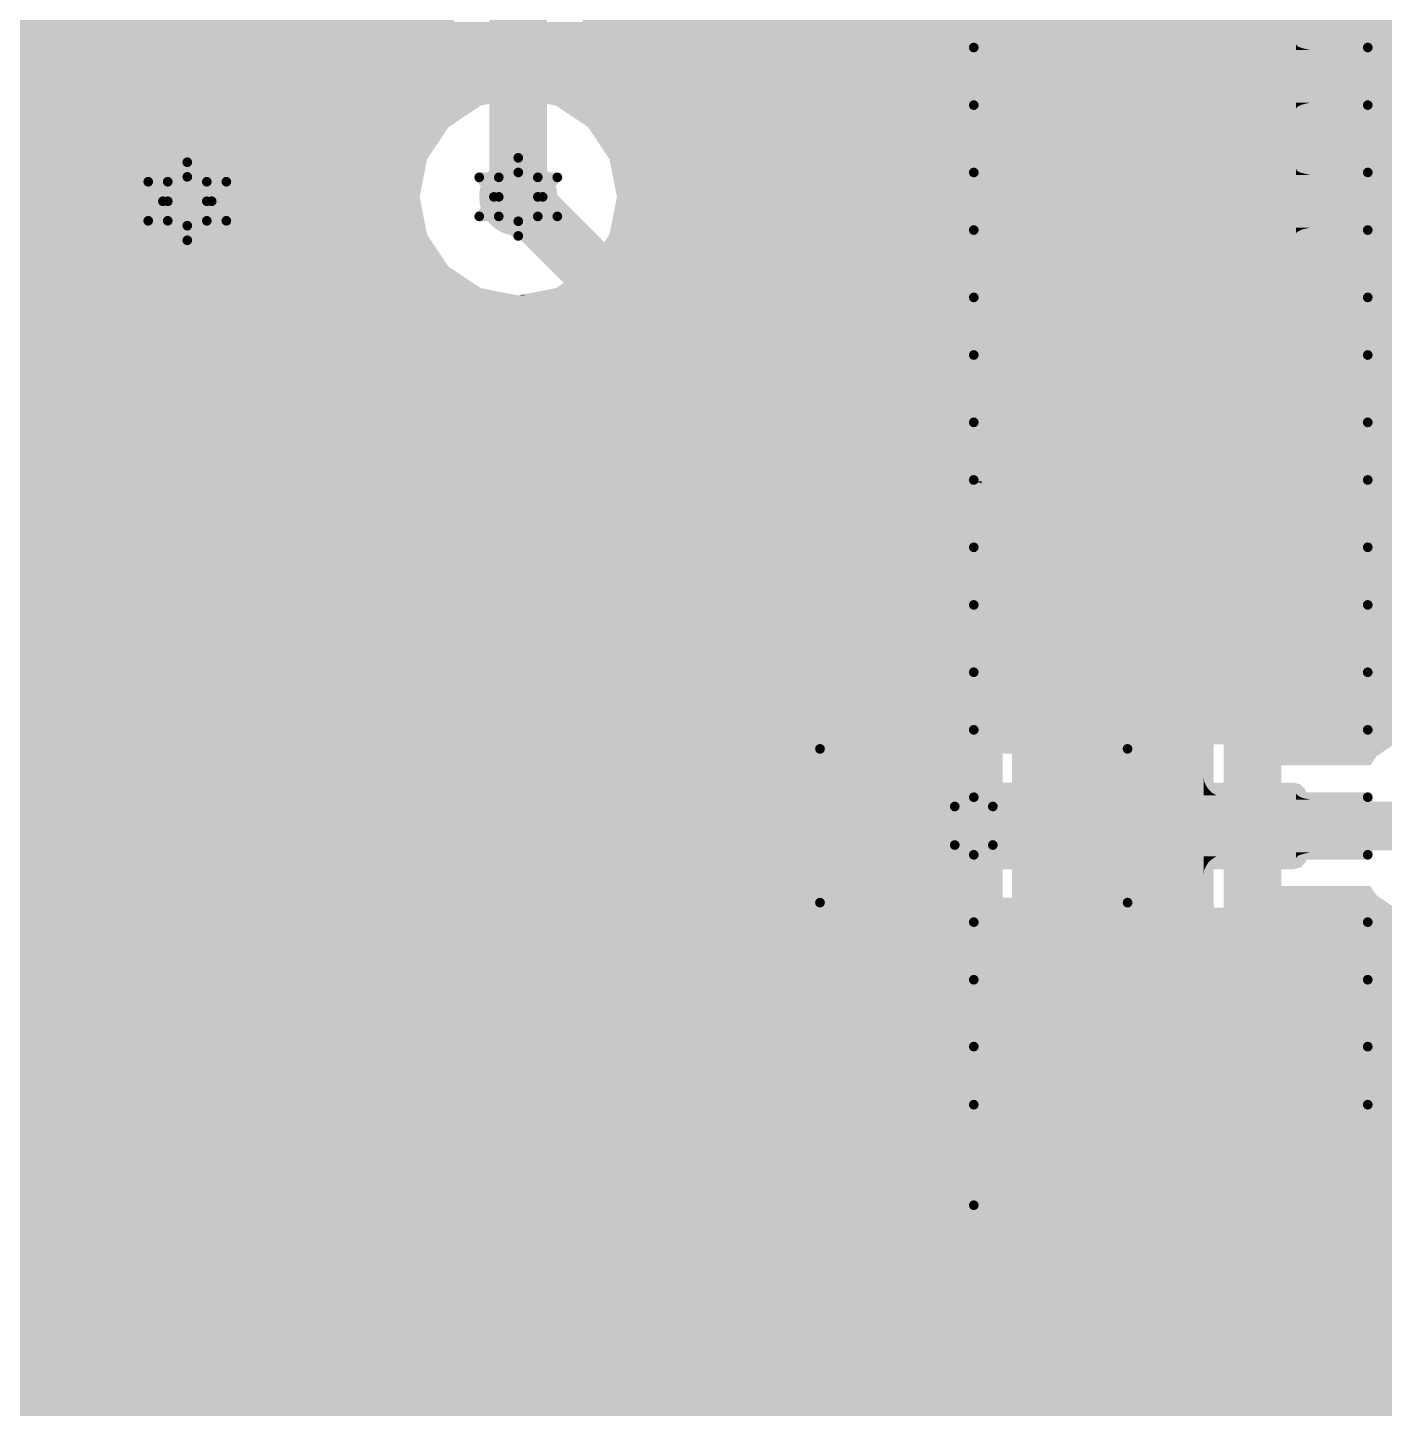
# Model space of a CAD drawing. Header units: millimetres. Extents: x -0.19 to 3.91, y -0.06 to 2.26.
# Drawn here: x 0.6475 to 0.9254, y 0.3996 to 0.6827 of the extents above; entities that cross this region are included whole.
import ezdxf

# ---------------------------------------------------------------- set-up
doc = ezdxf.new("R2010")
doc.units = ezdxf.units.MM
doc.layers.get('0').update_dxf_attribs({"linetype": 'CONTINUOUS', "lineweight": 0})
for name, color, linetype, lineweight in [('PCB_KUR_GBL', 10, 'CONTINUOUS', 0), ('PCB_KUR_GBO', 96, 'CONTINUOUS', 0), ('PCB_KUR_GBP', 170, 'CONTINUOUS', 0), ('PCB_KUR_GBS', 176, 'CONTINUOUS', 0), ('PCB_KUR_GD1', 40, 'CONTINUOUS', 0), ('PCB_KUR_GG1', 56, 'CONTINUOUS', 0), ('PCB_KUR_GM2', 216, 'CONTINUOUS', 0), ('PCB_KUR_GPB', 9, 'CONTINUOUS', 0), ('PCB_KUR_GPT', 8, 'CONTINUOUS', 0), ('PCB_KUR_GTL', 30, 'CONTINUOUS', 0), ('PCB_KUR_GTO', 163, 'CONTINUOUS', 0), ('PCB_KUR_GTP', 254, 'CONTINUOUS', 0), ('PCB_KUR_GTS', 254, 'CONTINUOUS', 0), ('PCB_KUR_TXT', 254, 'CONTINUOUS', 0)]:
    doc.layers.add(name, color=color, linetype=linetype, lineweight=lineweight)

# ---------------------------------------------------------------- blocks, each defined once
blk = doc.blocks.new('CUSTOM_4')
for points in [[(-0.01865, 0.01685), (-0.0186, 0.01721), (0.01865, 0.01685), (0.01852, 0.01721)], [(-0.0186, 0.01721), (-0.01813, 0.01797), (0.01852, 0.01721), (0.01823, 0.01797)], [(-0.01813, 0.01797), (-0.01797, 0.01823), (0.01823, 0.01797), (0.01782, 0.01823)], [(-0.01797, 0.01823), (-0.01697, 0.0186), (0.01782, 0.01823), (0.01721, 0.0186)], [(-0.01697, 0.0186), (-0.01685, 0.01865), (0.01721, 0.0186), (0.01685, 0.01865)], [(-0.01685, 0.01865), (-0.01685, 0.0187), (0.01685, 0.01865), (0.01685, 0.0187)], [(-0.0187, -0.01685), (-0.0187, 0.01685), (0.0187, -0.01685), (0.0187, 0.01685)], [(-0.01852, -0.01721), (-0.01865, -0.01685), (0.0186, -0.01721), (0.01865, -0.01685)], [(-0.01823, -0.01797), (-0.01852, -0.01721), (0.01813, -0.01797), (0.0186, -0.01721)], [(-0.01782, -0.01823), (-0.01823, -0.01797), (0.01797, -0.01823), (0.01813, -0.01797)], [(-0.01721, -0.0186), (-0.01782, -0.01823), (0.01697, -0.0186), (0.01797, -0.01823)], [(-0.01685, -0.01865), (-0.01721, -0.0186), (0.01685, -0.01865), (0.01697, -0.0186)], [(-0.01685, -0.0187), (-0.01685, -0.01865), (0.01685, -0.0187), (0.01685, -0.01865)]]:
    blk.add_solid(points)
blk = doc.blocks.new('ROUND_16')
h = blk.add_hatch(color=256)
edge = h.paths.add_edge_path(flags=0)
edge.add_arc((0, 0), 0.008, 0, 360)
blk = doc.blocks.new('ROUND_3')
h = blk.add_hatch(color=256)
edge = h.paths.add_edge_path(flags=0)
edge.add_arc((0, 0), 0.0059, 0, 360)
blk = doc.blocks.new('ROUND_8')
h = blk.add_hatch(color=256)
edge = h.paths.add_edge_path(flags=0)
edge.add_arc((0, 0), 0.005, 0, 360)
blk = doc.blocks.new('CUSTOM_19')
for points in [[(-0.01988, 0.0191), (-0.01896, 0.01987), (0.01976, 0.0191), (0.0191, 0.01987)], [(-0.01896, 0.01987), (-0.01854, 0.02022), (0.0191, 0.01987), (0.01831, 0.02022)], [(-0.01854, 0.02022), (-0.01711, 0.02057), (0.01831, 0.02022), (0.01751, 0.02057)], [(-0.01711, 0.02057), (-0.01685, 0.02064), (0.01751, 0.02057), (0.01685, 0.02064)], [(-0.01685, 0.02064), (-0.01685, 0.02065), (0.01685, 0.02064), (0.01685, 0.02065)], [(-0.02065, 0.01685), (-0.02058, 0.01751), (0.02065, 0.01685), (0.02049, 0.01751)], [(-0.02058, 0.01751), (-0.02013, 0.01854), (0.02049, 0.01751), (0.02023, 0.01854)], [(-0.02013, 0.01854), (-0.01988, 0.0191), (0.02023, 0.01854), (0.01976, 0.0191)], [(-0.02065, 0.0168), (-0.02065, 0.01685), (0.02065, 0.0168), (0.02065, 0.01685)], [(-0.02065, -0.0168), (-0.02065, 0.0168), (0.02065, -0.0168), (0.02065, 0.0168)], [(-0.02065, -0.01685), (-0.02065, -0.0168), (0.02065, -0.01685), (0.02065, -0.0168)], [(-0.02049, -0.01751), (-0.02065, -0.01685), (0.02058, -0.01751), (0.02065, -0.01685)], [(-0.02023, -0.01854), (-0.02049, -0.01751), (0.02013, -0.01854), (0.02058, -0.01751)], [(-0.01976, -0.0191), (-0.02023, -0.01854), (0.01988, -0.0191), (0.02013, -0.01854)], [(-0.0191, -0.01987), (-0.01976, -0.0191), (0.01896, -0.01987), (0.01988, -0.0191)], [(-0.01831, -0.02022), (-0.0191, -0.01987), (0.01854, -0.02022), (0.01896, -0.01987)], [(-0.01751, -0.02057), (-0.01831, -0.02022), (0.01711, -0.02057), (0.01854, -0.02022)], [(-0.01685, -0.02064), (-0.01751, -0.02057), (0.01685, -0.02064), (0.01711, -0.02057)], [(-0.01685, -0.02065), (-0.01685, -0.02064), (0.01685, -0.02065), (0.01685, -0.02064)]]:
    blk.add_solid(points)
blk = doc.blocks.new('ROUND_25')
h = blk.add_hatch(color=256)
edge = h.paths.add_edge_path(flags=0)
edge.add_arc((0, 0), 0.001, 0, 360)
blk = doc.blocks.new('CUSTOM_57')
for points in [[(-0.0325, 0.0062), (-0.03242, 0.00653), (0.0325, 0.0062), (0.0323, 0.00653)], [(-0.0325, -0.0062), (-0.0325, 0.0062), (0.0325, -0.0062), (0.0325, 0.0062)], [(-0.03242, 0.00653), (-0.03194, 0.00682), (0.0323, 0.00653), (0.03213, 0.00682)], [(-0.03194, 0.00682), (-0.0318, 0.0069), (0.03213, 0.00682), (0.0318, 0.0069)], [(-0.0323, -0.00653), (-0.0325, -0.0062), (0.03242, -0.00653), (0.0325, -0.0062)], [(-0.03213, -0.00682), (-0.0323, -0.00653), (0.03194, -0.00682), (0.03242, -0.00653)], [(-0.0318, -0.0069), (-0.03213, -0.00682), (0.0318, -0.0069), (0.03194, -0.00682)]]:
    blk.add_solid(points)
blk = doc.blocks.new('ROUND_7')
h = blk.add_hatch(color=256)
edge = h.paths.add_edge_path(flags=0)
edge.add_arc((0, 0), 0.00325, 0, 360)
blk = doc.blocks.new('ROUND_27')
h = blk.add_hatch(color=256)
edge = h.paths.add_edge_path(flags=0)
edge.add_arc((0, 0), 0.0075, 0, 360)
blk = doc.blocks.new('CUSTOM_71')
for points in [[(-0.03319, 0.00846), (-0.03281, 0.00856), (0.03311, 0.00846), (0.033, 0.00856)], [(-0.03281, 0.00856), (-0.0318, 0.00885), (0.033, 0.00856), (0.0318, 0.00885)], [(-0.03445, 0.0062), (-0.03416, 0.0074), (0.03445, 0.0062), (0.03411, 0.0074)], [(-0.03445, -0.0062), (-0.03445, 0.0062), (0.03445, -0.0062), (0.03445, 0.0062)], [(-0.03416, 0.0074), (-0.03399, 0.00759), (0.03411, 0.0074), (0.03406, 0.00759)], [(-0.03399, 0.00759), (-0.03319, 0.00846), (0.03406, 0.00759), (0.03311, 0.00846)], [(-0.03411, -0.0074), (-0.03445, -0.0062), (0.03416, -0.0074), (0.03445, -0.0062)], [(-0.03406, -0.00759), (-0.03411, -0.0074), (0.03399, -0.00759), (0.03416, -0.0074)], [(-0.03311, -0.00846), (-0.03406, -0.00759), (0.03319, -0.00846), (0.03399, -0.00759)], [(-0.033, -0.00856), (-0.03311, -0.00846), (0.03281, -0.00856), (0.03319, -0.00846)], [(-0.0318, -0.00885), (-0.033, -0.00856), (0.0318, -0.00885), (0.03281, -0.00856)]]:
    blk.add_solid(points)

msp = doc.modelspace()

# ---------------------------------------------------------------- linework, layer by layer
at = {"layer": 'PCB_KUR_GBL', "lineweight": 211}
for points, const_width in [([(0.748, 0.648), (0.748, 0.715)], 0.0118), ([(0.8698, 0.5191), (0.9381, 0.5191)], 0.01)]:
    msp.add_lwpolyline(points, dxfattribs=dict(at, const_width=const_width))
at = {"layer": 'PCB_KUR_GBL'}
for points in [[(0.7612, 0.663), (0.7612, 0.715), (1.0795, 0.663), (1.0795, 0.715)], [(0.405, 0.663), (0.405, 0.7095), (0.7348, 0.663), (0.7348, 0.7095)], [(0.405, 0.6623), (0.405, 0.663), (0.7337, 0.6623), (0.7348, 0.663)], [(0.7623, 0.6623), (0.7612, 0.663), (1.0795, 0.6623), (1.0795, 0.663)], [(0.405, 0.6557), (0.405, 0.6623), (0.7293, 0.6557), (0.7337, 0.6623)], [(0.7667, 0.6557), (0.7623, 0.6623), (1.0795, 0.6557), (1.0795, 0.6623)], [(0.405, 0.648), (0.405, 0.6557), (0.7278, 0.648), (0.7293, 0.6557)], [(0.7682, 0.648), (0.7667, 0.6557), (1.0795, 0.648), (1.0795, 0.6557)], [(0.405, 0.6403), (0.405, 0.648), (0.7293, 0.6403), (0.7278, 0.648)], [(0.7667, 0.6403), (0.7682, 0.648), (1.0795, 0.6403), (1.0795, 0.648)], [(0.405, 0.6337), (0.405, 0.6403), (0.7337, 0.6337), (0.7293, 0.6403)], [(0.7623, 0.6337), (0.7667, 0.6403), (1.0795, 0.6337), (1.0795, 0.6403)], [(0.405, 0.6293), (0.405, 0.6337), (0.7403, 0.6293), (0.7337, 0.6337)], [(0.7557, 0.6293), (0.7623, 0.6337), (1.0795, 0.6293), (1.0795, 0.6337)], [(0.405, 0.6278), (0.405, 0.6293), (0.748, 0.6278), (0.7403, 0.6293)], [(0.748, 0.6278), (0.7557, 0.6293), (1.0795, 0.6278), (1.0795, 0.6293)], [(0.405, 0.5505), (0.405, 0.6278), (1.0795, 0.5505), (1.0795, 0.6278)], [(0.405, 0.5499), (0.405, 0.5505), (1.07962, 0.5499), (1.0795, 0.5505)], [(0.405, 0.5489), (0.405, 0.5499), (0.8477, 0.5489), (0.853, 0.5499)], [(0.892, 0.5489), (0.8867, 0.5499), (1.07981, 0.5489), (1.07962, 0.5499)], [(0.405, 0.5458), (0.405, 0.5489), (0.8431, 0.5458), (0.8477, 0.5489)], [(0.89563, 0.5464), (0.892, 0.5489), (1.0803, 0.5464), (1.07981, 0.5489)], [(0.8965, 0.5458), (0.89563, 0.5464), (1.08069, 0.5458), (1.0803, 0.5464)], [(0.405, 0.5413), (0.405, 0.5458), (0.8401, 0.5413), (0.8431, 0.5458)], [(0.89843, 0.543), (0.8965, 0.5458), (1.0825, 0.543), (1.08069, 0.5458)], [(0.405, 0.536), (0.405, 0.5413), (0.8391, 0.536), (0.8401, 0.5413)], [(0.8996, 0.5413), (0.89843, 0.543), (1.0842, 0.5413), (1.0825, 0.543)], [(0.89998, 0.5393), (0.8996, 0.5413), (1.0862, 0.5393), (1.0842, 0.5413)], [(0.90026, 0.5378), (0.89998, 0.5393), (0.9303, 0.5378), (0.9381, 0.5393)], [(0.405, 0.5023), (0.405, 0.536), (0.8391, 0.5023), (0.8391, 0.536)], [(0.9006, 0.536), (0.90026, 0.5378), (0.92764, 0.536), (0.9303, 0.5378)], [(0.9006, 0.5334), (0.9006, 0.536), (0.9238, 0.5334), (0.92764, 0.536)], [(0.9006, 0.5315), (0.9006, 0.5334), (0.9225, 0.5315), (0.9238, 0.5334)], [(0.8884, 0.5282), (0.8884, 0.52907), (0.8885, 0.5282), (0.8884, 0.52907)], [(0.8884, 0.5273), (0.8884, 0.5282), (0.8889, 0.5273), (0.8885, 0.5282)], [(0.8884, 0.5266), (0.8884, 0.5273), (0.8894, 0.5266), (0.8889, 0.5273)], [(0.8884, 0.5259), (0.8884, 0.5266), (0.8901, 0.5259), (0.8894, 0.5266)], [(0.8884, 0.5254), (0.8884, 0.5259), (0.891, 0.5254), (0.8901, 0.5259)], [(0.8884, 0.5249), (0.8884, 0.5254), (0.8921, 0.5249), (0.891, 0.5254)], [(0.8884, 0.5246), (0.8884, 0.5249), (0.8934, 0.5246), (0.8921, 0.5249)], [(0.8884, 0.5243), (0.8884, 0.5246), (0.8949, 0.5243), (0.8934, 0.5246)], [(0.8884, 0.5242), (0.8884, 0.5243), (0.8966, 0.5242), (0.8949, 0.5243)], [(0.8884, 0.5241), (0.8884, 0.5242), (0.8986, 0.5241), (0.8966, 0.5242)], [(0.8884, 0.5141), (0.8884, 0.5241), (0.8986, 0.5141), (0.8986, 0.5241)], [(0.8884, 0.5139), (0.8884, 0.5141), (0.8949, 0.5139), (0.8966, 0.5141)], [(0.8884, 0.5137), (0.8884, 0.5139), (0.8934, 0.5137), (0.8949, 0.5139)], [(0.8884, 0.5133), (0.8884, 0.5137), (0.8921, 0.5133), (0.8934, 0.5137)], [(0.8884, 0.5129), (0.8884, 0.5133), (0.891, 0.5129), (0.8921, 0.5133)], [(0.8884, 0.5123), (0.8884, 0.5129), (0.8901, 0.5123), (0.891, 0.5129)], [(0.8884, 0.5117), (0.8884, 0.5123), (0.8894, 0.5117), (0.8901, 0.5123)], [(0.8884, 0.5109), (0.8884, 0.5117), (0.8889, 0.5109), (0.8894, 0.5117)], [(0.8884, 0.5101), (0.8884, 0.5109), (0.8885, 0.5101), (0.8889, 0.5109)], [(0.8884, 0.50913), (0.8884, 0.5101), (0.8884, 0.50913), (0.8885, 0.5101)], [(0.9006, 0.5049), (0.9006, 0.5068), (0.9238, 0.5049), (0.9225, 0.5068)], [(0.9006, 0.5023), (0.9006, 0.5049), (0.92764, 0.5023), (0.9238, 0.5049)], [(0.405, 0.497), (0.405, 0.5023), (0.8401, 0.497), (0.8391, 0.5023)], [(0.90026, 0.5005), (0.9006, 0.5023), (0.9303, 0.5005), (0.92764, 0.5023)], [(0.89983, 0.4982), (0.89996, 0.4989), (1.4671, 0.4982), (1.46663, 0.4989)], [(0.89996, 0.4989), (0.90026, 0.5005), (0.9381, 0.4989), (0.9303, 0.5005)], [(0.405, 0.4924), (0.405, 0.497), (0.8431, 0.4924), (0.8401, 0.497)], [(0.89744, 0.4938), (0.8996, 0.497), (1.4736, 0.4938), (1.46887, 0.497)], [(0.8996, 0.497), (0.89983, 0.4982), (1.46887, 0.497), (1.4671, 0.4982)], [(0.8965, 0.4924), (0.89744, 0.4938), (1.48088, 0.4924), (1.4736, 0.4938)], [(0.405, 0.4894), (0.405, 0.4924), (0.8477, 0.4894), (0.8431, 0.4924)], [(0.892, 0.4894), (0.89635, 0.4923), (2.2638, 0.4894), (2.2638, 0.4923)], [(0.89635, 0.4923), (0.8965, 0.4924), (1.4814, 0.4923), (1.48088, 0.4924)], [(0.405, 0.4884), (0.405, 0.4894), (0.853, 0.4884), (0.8477, 0.4894)], [(0.405, 0.425), (0.405, 0.4884), (2.2638, 0.425), (2.2638, 0.4884)], [(0.8867, 0.4884), (0.892, 0.4894), (2.2638, 0.4884), (2.2638, 0.4894)], [(0.582, 0.4033), (0.582, 0.425), (2.2638, 0.4033), (2.2638, 0.425)], [(0.582, 0.402), (0.582, 0.4033), (1.7226, 0.402), (1.7324, 0.4033)], [(0.582, 0.3982), (0.582, 0.402), (1.7135, 0.3982), (1.7226, 0.402)]]:
    msp.add_solid(points, dxfattribs=at)
at = {"layer": 'PCB_KUR_GBO', "lineweight": 211, "const_width": 0.0118}
for points in [[(0.7886, 0.6421), (0.8286, 0.6421)], [(0.8286, 0.6421), (0.8286, 0.6121)], [(0.8486, 0.6321), (0.8586, 0.6421)], [(0.8586, 0.6421), (0.8785, 0.6421)], [(0.8785, 0.6421), (0.8885, 0.6321)], [(0.8885, 0.6321), (0.8885, 0.5921)], [(0.7986, 0.6221), (0.7886, 0.6121)], [(0.8086, 0.6221), (0.7986, 0.6221)], [(0.8286, 0.6121), (0.8086, 0.6221)], [(0.7886, 0.6121), (0.7886, 0.5921)], [(0.7886, 0.5921), (0.7986, 0.5821)], [(0.8186, 0.5821), (0.8286, 0.5921)], [(0.8586, 0.5821), (0.8486, 0.5921)], [(0.8885, 0.5921), (0.8785, 0.5821)], [(0.7986, 0.5821), (0.8186, 0.5821)], [(0.8785, 0.5821), (0.8586, 0.5821)], [(0.7842, 0.4906), (0.7842, 0.5477)], [(0.7842, 0.5477), (0.8978, 0.5477)], [(0.8413, 0.4906), (0.8413, 0.5477)], [(0.8984, 0.4906), (0.8984, 0.5477)], [(0.7848, 0.4906), (0.8978, 0.4906)]]:
    msp.add_lwpolyline(points, dxfattribs=at)
at = {"layer": 'PCB_KUR_GD1', "lineweight": 211, "const_width": 0.002}
for points in [[(0.748, 0.656), (0.744, 0.652)], [(0.752, 0.652), (0.748, 0.656)], [(0.6802, 0.6551), (0.6762, 0.6511)], [(0.6842, 0.6511), (0.6802, 0.6551)], [(0.6762, 0.6511), (0.6722, 0.6511)], [(0.6722, 0.6511), (0.6762, 0.6471)], [(0.6842, 0.6471), (0.6882, 0.6511)], [(0.6882, 0.6511), (0.6842, 0.6511)], [(0.744, 0.652), (0.74, 0.652)], [(0.74, 0.652), (0.744, 0.648)], [(0.752, 0.648), (0.756, 0.652)], [(0.756, 0.652), (0.752, 0.652)], [(0.744, 0.648), (0.74, 0.644)], [(0.756, 0.644), (0.752, 0.648)], [(0.6762, 0.6471), (0.6722, 0.6431)], [(0.6882, 0.6431), (0.6842, 0.6471)], [(0.6722, 0.6431), (0.6762, 0.6431)], [(0.6762, 0.6431), (0.6802, 0.6391)], [(0.6802, 0.6391), (0.6842, 0.6431)], [(0.6842, 0.6431), (0.6882, 0.6431)], [(0.74, 0.644), (0.744, 0.644)], [(0.744, 0.644), (0.748, 0.64)], [(0.748, 0.64), (0.752, 0.644)], [(0.752, 0.644), (0.756, 0.644)]]:
    msp.add_lwpolyline(points, dxfattribs=at)
at = {"layer": 'PCB_KUR_GG1', "lineweight": 211, "const_width": 0.002}
for points in [[(0.748, 0.643), (0.748, 0.653)], [(0.6802, 0.6421), (0.6802, 0.6521)], [(0.743, 0.648), (0.753, 0.648)], [(0.6752, 0.6471), (0.6852, 0.6471)]]:
    msp.add_lwpolyline(points, dxfattribs=at)
at = {"layer": 'PCB_KUR_GM2', "lineweight": 211}
for points, const_width in [([(0.8413, 0.4414), (0.8413, 0.8272)], 0.002), ([(0.8413, 0.6786), (0.922, 0.6786)], 0.002), ([(0.8413, 0.6668), (0.8413, 0.6786)], 0.002), ([(0.922, 0.6668), (0.922, 0.6786)], 0.002), ([(0.8413, 0.6668), (0.922, 0.6668)], 0.002), ([(0.8413, 0.653), (0.922, 0.653)], 0.002), ([(0.8413, 0.6412), (0.8413, 0.653)], 0.002), ([(0.922, 0.6412), (0.922, 0.653)], 0.002), ([(0.8413, 0.6412), (0.922, 0.6412)], 0.002), ([(0.8413, 0.6274), (0.922, 0.6274)], 0.002), ([(0.8413, 0.6156), (0.8413, 0.6274)], 0.002), ([(0.922, 0.6156), (0.922, 0.6274)], 0.002), ([(0.8413, 0.6156), (0.922, 0.6156)], 0.002), ([(0.8413, 0.6018), (0.922, 0.6018)], 0.002), ([(0.8413, 0.59), (0.8413, 0.6018)], 0.002), ([(0.922, 0.59), (0.922, 0.6018)], 0.002), ([(0.8413, 0.59), (0.922, 0.59)], 0.002), ([(0.8413, 0.5762), (0.922, 0.5762)], 0.002), ([(0.8413, 0.5644), (0.8413, 0.5762)], 0.002), ([(0.922, 0.5644), (0.922, 0.5762)], 0.002), ([(0.8413, 0.5644), (0.922, 0.5644)], 0.002), ([(0.8413, 0.5506), (0.922, 0.5506)], 0.002), ([(0.8413, 0.5388), (0.8413, 0.5506)], 0.002), ([(0.922, 0.5388), (0.922, 0.5506)], 0.002), ([(0.8413, 0.5388), (0.922, 0.5388)], 0.002), ([(0.8098, 0.5034), (0.8098, 0.5349)], 0.002), ([(0.8098, 0.5349), (0.8728, 0.5349)], 0.002), ([(0.8728, 0.5034), (0.8728, 0.5349)], 0.002), ([(0.8374, 0.5231), (0.8452, 0.5152)], 0.002), ([(0.8374, 0.5152), (0.8452, 0.5231)], 0.002), ([(0.8413, 0.525), (0.922, 0.525)], 0.002), ([(0.8413, 0.5132), (0.8413, 0.525)], 0.002), ([(0.922, 0.5132), (0.922, 0.525)], 0.002), ([(0.8413, 0.5132), (0.922, 0.5132)], 0.002), ([(0.6563, 0.5034), (0.6563, 0.4929)], 0.0118), ([(0.6877, 0.4981), (0.6825, 0.5034)], 0.0118), ([(0.7901, 0.5034), (0.7901, 0.4929)], 0.0118), ([(0.8216, 0.4981), (0.8164, 0.5034)], 0.0118), ([(0.6563, 0.4929), (0.6563, 0.4981)], 0.0118), ([(0.6563, 0.4981), (0.6877, 0.4981)], 0.0118), ([(0.7901, 0.4929), (0.7901, 0.4981)], 0.0118), ([(0.7901, 0.4981), (0.8216, 0.4981)], 0.0118), ([(0.8098, 0.5034), (0.8728, 0.5034)], 0.002), ([(0.8413, 0.4994), (0.922, 0.4994)], 0.002), ([(0.8413, 0.4876), (0.8413, 0.4994)], 0.002), ([(0.922, 0.4876), (0.922, 0.4994)], 0.002), ([(0.8413, 0.4876), (0.922, 0.4876)], 0.002), ([(0.6877, 0.4614), (0.672, 0.4771)], 0.0118), ([(0.672, 0.4771), (0.672, 0.4562)], 0.0118), ([(0.7901, 0.4719), (0.7954, 0.4771)], 0.0118), ([(0.8216, 0.4771), (0.8059, 0.4771)], 0.0118), ([(0.8059, 0.4771), (0.8111, 0.4667)], 0.0118), ([(0.8216, 0.4562), (0.8216, 0.4771)], 0.0118), ([(0.7901, 0.4614), (0.7901, 0.4719)], 0.0118), ([(0.8413, 0.4739), (0.922, 0.4739)], 0.002), ([(0.8413, 0.462), (0.8413, 0.4739)], 0.002), ([(0.922, 0.462), (0.922, 0.4739)], 0.002), ([(0.8111, 0.4667), (0.8111, 0.4614)], 0.0118), ([(0.6563, 0.4614), (0.6877, 0.4614)], 0.0118), ([(0.7954, 0.4562), (0.7901, 0.4614)], 0.0118), ([(0.8111, 0.4614), (0.8059, 0.4562)], 0.0118), ([(0.8059, 0.4562), (0.7954, 0.4562)], 0.0118), ([(0.8413, 0.462), (0.922, 0.462)], 0.002), ([(0.6405, 0.4414), (0.8413, 0.4414)], 0.002)]:
    msp.add_lwpolyline(points, dxfattribs=dict(at, const_width=const_width))
at = {"layer": 'PCB_KUR_GTL', "lineweight": 211}
for points, const_width in [([(0.8751, 0.6727), (0.9893, 0.6727)], 0.01), ([(0.632, 0.6471), (0.6802, 0.6471)], 0.015), ([(0.748, 0.648), (0.8001, 0.5959)], 0.0118), ([(0.8751, 0.6471), (0.9676, 0.6471)], 0.01), ([(0.8751, 0.6215), (0.9444, 0.6215)], 0.015), ([(0.8001, 0.5959), (0.8751, 0.5959)], 0.0118), ([(0.8751, 0.5447), (0.9444, 0.5447)], 0.015), ([(0.8751, 0.5191), (0.9381, 0.5191)], 0.01), ([(0.8705, 0.489), (0.8751, 0.4935)], 0.0065), ([(0.7238, 0.4207), (0.7921, 0.489)], 0.0065), ([(0.7921, 0.489), (0.8705, 0.489)], 0.0065), ([(0.7306, 0.4042), (0.7989, 0.4725)], 0.0065), ([(0.7989, 0.4725), (0.8705, 0.4725)], 0.0065), ([(0.8705, 0.4725), (0.8751, 0.468)], 0.0065), ([(0.5739, 0.4207), (0.7238, 0.4207)], 0.0065), ([(0.5671, 0.4042), (0.7306, 0.4042)], 0.0065)]:
    msp.add_lwpolyline(points, dxfattribs=dict(at, const_width=const_width))
at = {"layer": 'PCB_KUR_GTL'}
for points in [[(0.6492, 0.6809), (0.65121, 0.6838), (0.83091, 0.6809), (0.8315, 0.6838)], [(0.6496, 0.6789), (0.6492, 0.6809), (0.8305, 0.6789), (0.83091, 0.6809)], [(0.6496, 0.6682), (0.6496, 0.6789), (0.8305, 0.6682), (0.8305, 0.6789)], [(0.9073, 0.679), (0.9073, 0.6793), (0.9075, 0.679), (0.9073, 0.6793)], [(0.9073, 0.6787), (0.9073, 0.679), (0.9079, 0.6787), (0.9075, 0.679)], [(0.9073, 0.6785), (0.9073, 0.6787), (0.9085, 0.6785), (0.9079, 0.6787)], [(0.9073, 0.6783), (0.9073, 0.6785), (0.9093, 0.6783), (0.9085, 0.6785)], [(0.9073, 0.6781), (0.9073, 0.6783), (0.9102, 0.6781), (0.9093, 0.6783)], [(0.9073, 0.6779), (0.9073, 0.6781), (0.9113, 0.6779), (0.9102, 0.6781)], [(0.9073, 0.6777), (0.9073, 0.6779), (0.914, 0.6777), (0.9113, 0.6779)], [(0.9073, 0.6677), (0.9073, 0.6777), (0.9175, 0.6677), (0.9175, 0.6777)], [(0.9073, 0.6777), (0.9073, 0.6777), (0.9175, 0.6777), (0.914, 0.6777)], [(0.6496, 0.6667), (0.6496, 0.6682), (0.7403, 0.6667), (0.748, 0.6682)], [(0.7557, 0.6667), (0.748, 0.6682), (0.8305, 0.6667), (0.8305, 0.6682)], [(0.6495, 0.6658), (0.6496, 0.6665), (0.73895, 0.6658), (0.74, 0.6665)], [(0.65245, 0.6623), (0.6495, 0.6658), (0.7337, 0.6623), (0.73895, 0.6658)], [(0.6496, 0.6665), (0.6496, 0.6667), (0.74, 0.6665), (0.7403, 0.6667)], [(0.756, 0.6665), (0.7557, 0.6667), (0.8305, 0.6665), (0.8305, 0.6667)], [(0.7623, 0.6623), (0.756, 0.6665), (0.83136, 0.6623), (0.8305, 0.6665)], [(0.9073, 0.6673), (0.9073, 0.6677), (0.9102, 0.6673), (0.9157, 0.6677)], [(0.9073, 0.6671), (0.9073, 0.6673), (0.9093, 0.6671), (0.9102, 0.6673)], [(0.9073, 0.6669), (0.9073, 0.6671), (0.9085, 0.6669), (0.9093, 0.6671)], [(0.9073, 0.6666), (0.9073, 0.6669), (0.9079, 0.6666), (0.9085, 0.6669)], [(0.9073, 0.6664), (0.9073, 0.6666), (0.9075, 0.6664), (0.9079, 0.6666)], [(0.9073, 0.666), (0.9073, 0.6664), (0.9073, 0.666), (0.9075, 0.6664)], [(0.6527, 0.662), (0.65245, 0.6623), (0.7335, 0.662), (0.7337, 0.6623)], [(0.6859, 0.6608), (0.6802, 0.662), (0.7327, 0.6608), (0.7335, 0.662)], [(0.6907, 0.6576), (0.6859, 0.6608), (0.73057, 0.6576), (0.7327, 0.6608)], [(0.76277, 0.6616), (0.7623, 0.6623), (0.8315, 0.6616), (0.83136, 0.6623)], [(0.7639, 0.6599), (0.76277, 0.6616), (0.8327, 0.6599), (0.8315, 0.6616)], [(0.76503, 0.6582), (0.7639, 0.6599), (0.8315, 0.6582), (0.8327, 0.6599)], [(0.69197, 0.6557), (0.6907, 0.6576), (0.7293, 0.6557), (0.73057, 0.6576)], [(0.7667, 0.6557), (0.76503, 0.6582), (0.83099, 0.6557), (0.8315, 0.6582)], [(0.6939, 0.6528), (0.69197, 0.6557), (0.72874, 0.6528), (0.7293, 0.6557)], [(0.76717, 0.6533), (0.7667, 0.6557), (0.8305, 0.6533), (0.83099, 0.6557)], [(0.69491, 0.648), (0.6939, 0.6528), (0.7278, 0.648), (0.72874, 0.6528)], [(0.7682, 0.648), (0.76717, 0.6533), (0.8305, 0.648), (0.8305, 0.6533)], [(0.9073, 0.6534), (0.9073, 0.6537), (0.9075, 0.6534), (0.9073, 0.6537)], [(0.9073, 0.6531), (0.9073, 0.6534), (0.9079, 0.6531), (0.9075, 0.6534)], [(0.9073, 0.6529), (0.9073, 0.6531), (0.9085, 0.6529), (0.9079, 0.6531)], [(0.9073, 0.6527), (0.9073, 0.6529), (0.9093, 0.6527), (0.9085, 0.6529)], [(0.9073, 0.6525), (0.9073, 0.6527), (0.9102, 0.6525), (0.9093, 0.6527)], [(0.9073, 0.6523), (0.9073, 0.6525), (0.9113, 0.6523), (0.9102, 0.6525)], [(0.9073, 0.6522), (0.9073, 0.6523), (0.914, 0.6522), (0.9113, 0.6523)], [(0.9073, 0.6521), (0.9073, 0.6522), (0.9175, 0.6521), (0.914, 0.6522)], [(0.9073, 0.6421), (0.9073, 0.6521), (0.9175, 0.6421), (0.9175, 0.6521)], [(0.6939, 0.6414), (0.6951, 0.6471), (0.72909, 0.6414), (0.72798, 0.6471)], [(0.6951, 0.6471), (0.69491, 0.648), (0.72798, 0.6471), (0.7278, 0.648)], [(0.768, 0.6468), (0.7682, 0.648), (0.8305, 0.6468), (0.8305, 0.648)], [(0.7739, 0.6409), (0.768, 0.6468), (0.8305, 0.6409), (0.8305, 0.6468)], [(0.6907, 0.6366), (0.69317, 0.6403), (0.73177, 0.6366), (0.7293, 0.6403)], [(0.69317, 0.6403), (0.6939, 0.6414), (0.7293, 0.6403), (0.72909, 0.6414)], [(0.7788, 0.636), (0.7739, 0.6409), (0.8315, 0.636), (0.8305, 0.6409)], [(0.9073, 0.6417), (0.9073, 0.6421), (0.9102, 0.6417), (0.9157, 0.6421)], [(0.9073, 0.6415), (0.9073, 0.6417), (0.9093, 0.6415), (0.9102, 0.6417)], [(0.9073, 0.6413), (0.9073, 0.6415), (0.9085, 0.6413), (0.9093, 0.6415)], [(0.9073, 0.641), (0.9073, 0.6413), (0.9079, 0.641), (0.9085, 0.6413)], [(0.9073, 0.6408), (0.9073, 0.641), (0.9075, 0.6408), (0.9079, 0.641)], [(0.9073, 0.6405), (0.9073, 0.6408), (0.9073, 0.6405), (0.9075, 0.6408)], [(0.68648, 0.6337), (0.6907, 0.6366), (0.7337, 0.6337), (0.73177, 0.6366)], [(0.7829, 0.6319), (0.7788, 0.636), (0.8343, 0.6319), (0.8315, 0.636)], [(0.65032, 0.6293), (0.6527, 0.6322), (0.7403, 0.6293), (0.73595, 0.6322)], [(0.6802, 0.6322), (0.6859, 0.6333), (0.73595, 0.6322), (0.7343, 0.6333)], [(0.6859, 0.6333), (0.68648, 0.6337), (0.7343, 0.6333), (0.7337, 0.6337)], [(0.7857, 0.6291), (0.7829, 0.6319), (0.8384, 0.6291), (0.8343, 0.6319)], [(0.6495, 0.6283), (0.65032, 0.6293), (0.74544, 0.6283), (0.7403, 0.6293)], [(0.7867, 0.6281), (0.7857, 0.6291), (0.8433, 0.6281), (0.8384, 0.6291)], [(0.64958, 0.6278), (0.6495, 0.6283), (0.748, 0.6278), (0.74544, 0.6283)], [(0.6496, 0.6277), (0.64958, 0.6278), (0.7495, 0.6277), (0.7494, 0.6278)], [(0.6496, 0.6153), (0.6496, 0.6277), (0.7619, 0.6153), (0.7495, 0.6277)], [(0.748, 0.6278), (0.7492, 0.628), (0.7494, 0.6278), (0.7492, 0.628)], [(0.7917, 0.6231), (0.7867, 0.6281), (0.8605, 0.6231), (0.8564, 0.6281)], [(0.7867, 0.6281), (0.7867, 0.6281), (0.8564, 0.6281), (0.8433, 0.6281)], [(0.7933, 0.6215), (0.7917, 0.6231), (0.8602, 0.6215), (0.8605, 0.6231)], [(0.7949, 0.6199), (0.7933, 0.6215), (0.8605, 0.6199), (0.8602, 0.6215)], [(0.7999, 0.6149), (0.7949, 0.6199), (0.8564, 0.6149), (0.8605, 0.6199)], [(0.6486, 0.6104), (0.6496, 0.6153), (0.7668, 0.6104), (0.7619, 0.6153)], [(0.8009, 0.6139), (0.7999, 0.6149), (0.8384, 0.6139), (0.8433, 0.6149)], [(0.7999, 0.6149), (0.7999, 0.6149), (0.8433, 0.6149), (0.8564, 0.6149)], [(0.8037, 0.6111), (0.8009, 0.6139), (0.8343, 0.6111), (0.8384, 0.6139)], [(0.6475, 0.6087), (0.6486, 0.6104), (0.7685, 0.6087), (0.7668, 0.6104)], [(0.6486, 0.607), (0.6475, 0.6087), (0.7702, 0.607), (0.7685, 0.6087)], [(0.8056, 0.6092), (0.8037, 0.6111), (0.833, 0.6092), (0.8343, 0.6111)], [(0.6496, 0.6021), (0.6486, 0.607), (0.7751, 0.6021), (0.7702, 0.607)], [(0.6496, 0.5897), (0.6496, 0.6021), (0.7875, 0.5897), (0.7751, 0.6021)], [(0.8309, 0.59), (0.8309, 0.6018), (0.8429, 0.59), (0.8429, 0.6018)], [(0.8331, 0.6018), (0.8427, 0.6024), (0.8429, 0.6018), (0.8429, 0.6024)], [(0.8427, 0.6024), (0.8429, 0.6025), (0.8429, 0.6024), (0.8429, 0.6025)], [(0.64895, 0.5865), (0.6496, 0.5897), (0.7907, 0.5865), (0.7875, 0.5897)], [(0.8368, 0.5899), (0.8309, 0.59), (0.8429, 0.5899), (0.8429, 0.59)], [(0.8408, 0.5897), (0.8368, 0.5899), (0.8429, 0.5897), (0.8429, 0.5899)], [(0.8416, 0.5896), (0.8408, 0.5897), (0.8429, 0.5896), (0.8429, 0.5897)], [(0.8423, 0.5895), (0.8416, 0.5896), (0.8429, 0.5895), (0.8429, 0.5896)], [(0.8427, 0.5894), (0.8423, 0.5895), (0.8429, 0.5894), (0.8429, 0.5895)], [(0.8429, 0.5893), (0.8427, 0.5894), (0.8429, 0.5893), (0.8429, 0.5894)], [(0.6486, 0.5848), (0.64895, 0.5865), (0.79331, 0.5848), (0.7907, 0.5865)], [(0.6475, 0.5831), (0.64789, 0.5837), (0.79806, 0.5831), (0.795, 0.5837)], [(0.64789, 0.5837), (0.6486, 0.5848), (0.795, 0.5837), (0.79331, 0.5848)], [(0.64776, 0.5827), (0.6475, 0.5831), (0.8001, 0.5827), (0.79806, 0.5831)], [(0.6486, 0.5814), (0.64776, 0.5827), (0.82784, 0.5814), (0.8268, 0.5827)], [(0.64776, 0.5827), (0.64776, 0.5827), (0.8268, 0.5827), (0.8001, 0.5827)], [(0.64935, 0.5777), (0.6486, 0.5814), (0.8308, 0.5777), (0.82784, 0.5814)], [(0.6496, 0.5765), (0.64936, 0.5777), (0.8305, 0.5765), (0.8308, 0.5777)], [(0.6496, 0.5641), (0.6496, 0.5765), (0.8305, 0.5641), (0.8305, 0.5765)], [(0.6486, 0.5592), (0.6496, 0.5641), (0.8315, 0.5592), (0.8305, 0.5641)], [(0.6475, 0.5575), (0.6486, 0.5592), (0.83266, 0.5575), (0.8315, 0.5592)], [(0.6486, 0.5558), (0.6475, 0.5575), (0.83382, 0.5558), (0.83266, 0.5575)], [(0.64874, 0.5551), (0.6486, 0.5558), (0.8343, 0.5551), (0.83382, 0.5558)], [(0.64931, 0.5523), (0.64874, 0.5551), (0.8384, 0.5523), (0.8343, 0.5551)], [(0.6495, 0.5514), (0.64931, 0.5523), (0.8433, 0.5514), (0.8384, 0.5523)], [(0.6496, 0.5509), (0.6495, 0.5514), (0.85681, 0.5509), (0.8564, 0.5514)], [(0.6495, 0.5514), (0.6495, 0.5514), (0.8564, 0.5514), (0.8433, 0.5514)], [(0.6496, 0.5464), (0.6496, 0.5509), (0.8605, 0.5464), (0.85681, 0.5509)], [(0.6496, 0.5447), (0.6496, 0.5464), (0.8602, 0.5447), (0.8605, 0.5464)], [(0.6496, 0.5431), (0.6496, 0.5447), (0.8605, 0.5431), (0.8602, 0.5447)], [(0.6496, 0.5385), (0.6496, 0.5431), (0.85673, 0.5385), (0.8605, 0.5431)], [(0.64931, 0.5371), (0.64952, 0.5381), (0.8384, 0.5371), (0.8433, 0.5381)], [(0.64952, 0.5381), (0.6496, 0.5385), (0.8564, 0.5381), (0.85673, 0.5385)], [(0.64952, 0.5381), (0.64952, 0.5381), (0.8433, 0.5381), (0.8564, 0.5381)], [(0.64874, 0.5343), (0.64931, 0.5371), (0.8343, 0.5343), (0.8384, 0.5371)], [(0.6475, 0.5319), (0.6486, 0.5336), (0.83266, 0.5319), (0.83382, 0.5336)], [(0.6486, 0.5336), (0.64874, 0.5343), (0.83382, 0.5336), (0.8343, 0.5343)], [(0.6486, 0.5302), (0.6475, 0.5319), (0.8315, 0.5302), (0.83266, 0.5319)], [(0.6496, 0.5253), (0.6486, 0.5302), (0.8305, 0.5253), (0.8315, 0.5302)], [(0.6496, 0.5129), (0.6496, 0.5253), (0.8305, 0.5129), (0.8305, 0.5253)], [(0.9073, 0.5255), (0.9073, 0.5258), (0.9075, 0.5255), (0.9073, 0.5258)], [(0.9073, 0.5252), (0.9073, 0.5255), (0.9079, 0.5252), (0.9075, 0.5255)], [(0.9073, 0.5249), (0.9073, 0.5252), (0.9085, 0.5249), (0.9079, 0.5252)], [(0.9073, 0.5247), (0.9073, 0.5249), (0.9093, 0.5247), (0.9085, 0.5249)], [(0.9073, 0.5245), (0.9073, 0.5247), (0.9102, 0.5245), (0.9093, 0.5247)], [(0.9073, 0.5244), (0.9073, 0.5245), (0.9113, 0.5244), (0.9102, 0.5245)], [(0.9073, 0.5242), (0.9073, 0.5244), (0.914, 0.5242), (0.9113, 0.5244)], [(0.9073, 0.5241), (0.9073, 0.5242), (0.9175, 0.5241), (0.914, 0.5242)], [(0.9073, 0.5141), (0.9073, 0.5241), (0.9175, 0.5141), (0.9175, 0.5241)], [(0.6486, 0.5081), (0.6496, 0.5129), (0.8315, 0.5081), (0.8305, 0.5129)], [(0.9073, 0.5137), (0.9073, 0.5141), (0.9102, 0.5137), (0.9157, 0.5141)], [(0.9073, 0.5135), (0.9073, 0.5137), (0.9093, 0.5135), (0.9102, 0.5137)], [(0.9073, 0.5133), (0.9073, 0.5135), (0.9085, 0.5133), (0.9093, 0.5135)], [(0.9073, 0.5131), (0.9073, 0.5133), (0.9079, 0.5131), (0.9085, 0.5133)], [(0.9073, 0.5128), (0.9073, 0.5131), (0.9075, 0.5128), (0.9079, 0.5131)], [(0.9073, 0.5125), (0.9073, 0.5128), (0.9073, 0.5125), (0.9075, 0.5128)], [(0.6475, 0.5063), (0.6486, 0.5081), (0.8327, 0.5063), (0.8315, 0.5081)], [(0.6486, 0.5046), (0.6475, 0.5063), (0.8315, 0.5046), (0.8327, 0.5063)], [(0.6496, 0.4997), (0.6486, 0.5046), (0.8305, 0.4997), (0.8315, 0.5046)], [(0.6496, 0.4995), (0.6496, 0.4997), (0.8305, 0.4995), (0.8305, 0.4997)], [(0.6496, 0.4987), (0.6496, 0.4995), (0.788, 0.4987), (0.7921, 0.4995)], [(0.6496, 0.4995), (0.6496, 0.4995), (0.7921, 0.4995), (0.8305, 0.4995)], [(0.6496, 0.4965), (0.6496, 0.4987), (0.7846, 0.4965), (0.788, 0.4987)], [(0.6496, 0.4873), (0.6496, 0.4965), (0.77541, 0.4873), (0.7846, 0.4965)], [(0.6486, 0.4825), (0.6496, 0.4873), (0.77062, 0.4825), (0.77541, 0.4873)], [(0.6475, 0.4807), (0.6486, 0.4825), (0.76882, 0.4807), (0.77062, 0.4825)], [(0.6486, 0.479), (0.6475, 0.4807), (0.76713, 0.479), (0.76882, 0.4807)], [(0.6496, 0.4742), (0.6486, 0.479), (0.76233, 0.4742), (0.76713, 0.479)], [(0.6496, 0.4618), (0.6496, 0.4742), (0.74995, 0.4618), (0.76233, 0.4742)], [(0.6486, 0.4569), (0.6496, 0.4618), (0.74506, 0.4569), (0.74995, 0.4618)], [(0.6459, 0.4527), (0.6486, 0.4569), (0.74087, 0.4527), (0.74506, 0.4569)], [(0.6417, 0.45), (0.6459, 0.4527), (0.73817, 0.45), (0.74087, 0.4527)], [(0.5783, 0.4312), (0.5605, 0.449), (0.7194, 0.4312), (0.73717, 0.449)], [(0.6369, 0.449), (0.6417, 0.45), (0.73717, 0.449), (0.73817, 0.45)]]:
    msp.add_solid(points, dxfattribs=at)
at = {"layer": 'PCB_KUR_GTO', "lineweight": 211, "const_width": 0.0118}
for points in [[(0.6661, 0.4394), (0.6661, 0.8252)], [(0.8157, 0.4394), (0.8157, 0.8252)], [(0.6661, 0.4394), (0.8157, 0.4394)]]:
    msp.add_lwpolyline(points, dxfattribs=at)

# ---------------------------------------------------------------- block references
at = {"layer": 'PCB_KUR_GBL'}
for name, p in [('ROUND_16', (0.6802, 0.6471)), ('ROUND_16', (0.748, 0.648)), ('ROUND_3', (0.748, 0.648)), ('CUSTOM_4', (0.8128, 0.5191)), ('CUSTOM_4', (0.8698, 0.5191)), ('ROUND_8', (0.8698, 0.5191))]:
    msp.add_blockref(name, p, dxfattribs=at)
at = {"layer": 'PCB_KUR_GBO'}
for p in [(0.7886, 0.6421), (0.8286, 0.6421), (0.8586, 0.6421), (0.8785, 0.6421), (0.8486, 0.6321), (0.8885, 0.6321), (0.7986, 0.6221), (0.8086, 0.6221), (0.7886, 0.6121), (0.8286, 0.6121), (0.7886, 0.5921), (0.8286, 0.5921), (0.8486, 0.5921), (0.8885, 0.5921), (0.7986, 0.5821), (0.8186, 0.5821), (0.8586, 0.5821), (0.8785, 0.5821), (0.7842, 0.5477), (0.7842, 0.5477), (0.8413, 0.5477), (0.8978, 0.5477), (0.8984, 0.5477), (0.7842, 0.4906), (0.7848, 0.4906), (0.8413, 0.4906), (0.8978, 0.4906), (0.8984, 0.4906)]:
    msp.add_blockref('ROUND_3', p, dxfattribs=at)
at = {"layer": 'PCB_KUR_GBP'}
for p in [(0.8128, 0.5191), (0.8698, 0.5191)]:
    msp.add_blockref('CUSTOM_4', p, dxfattribs=at)
at = {"layer": 'PCB_KUR_GBS'}
for p in [(0.8128, 0.5191), (0.8698, 0.5191)]:
    msp.add_blockref('CUSTOM_19', p, dxfattribs=at)
at = {"layer": 'PCB_KUR_GD1'}
for p in [(0.748, 0.656), (0.6802, 0.6551), (0.6722, 0.6511), (0.6762, 0.6511), (0.6842, 0.6511), (0.6882, 0.6511), (0.74, 0.652), (0.744, 0.652), (0.752, 0.652), (0.756, 0.652), (0.744, 0.648), (0.752, 0.648), (0.6762, 0.6471), (0.6842, 0.6471), (0.6722, 0.6431), (0.6762, 0.6431), (0.6842, 0.6431), (0.6882, 0.6431), (0.74, 0.644), (0.744, 0.644), (0.752, 0.644), (0.756, 0.644), (0.6802, 0.6391), (0.6802, 0.6391), (0.748, 0.64), (0.748, 0.64)]:
    msp.add_blockref('ROUND_25', p, dxfattribs=at)
at = {"layer": 'PCB_KUR_GG1'}
for p in [(0.748, 0.653), (0.6802, 0.6521), (0.743, 0.648), (0.753, 0.648), (0.6752, 0.6471), (0.6852, 0.6471), (0.6802, 0.6421), (0.748, 0.643)]:
    msp.add_blockref('ROUND_25', p, dxfattribs=at)
at = {"layer": 'PCB_KUR_GM2'}
for name, p in [('ROUND_25', (0.8413, 0.6786)), ('ROUND_25', (0.8413, 0.6786)), ('ROUND_25', (0.922, 0.6786)), ('ROUND_25', (0.922, 0.6786)), ('ROUND_25', (0.8413, 0.6668)), ('ROUND_25', (0.8413, 0.6668)), ('ROUND_25', (0.922, 0.6668)), ('ROUND_25', (0.922, 0.6668)), ('ROUND_25', (0.8413, 0.653)), ('ROUND_25', (0.8413, 0.653)), ('ROUND_25', (0.922, 0.653)), ('ROUND_25', (0.922, 0.653)), ('ROUND_25', (0.8413, 0.6412)), ('ROUND_25', (0.8413, 0.6412)), ('ROUND_25', (0.922, 0.6412)), ('ROUND_25', (0.922, 0.6412)), ('ROUND_25', (0.8413, 0.6274)), ('ROUND_25', (0.8413, 0.6274)), ('ROUND_25', (0.922, 0.6274)), ('ROUND_25', (0.922, 0.6274)), ('ROUND_25', (0.8413, 0.6156)), ('ROUND_25', (0.8413, 0.6156)), ('ROUND_25', (0.922, 0.6156)), ('ROUND_25', (0.922, 0.6156)), ('ROUND_25', (0.8413, 0.6018)), ('ROUND_25', (0.8413, 0.6018)), ('ROUND_25', (0.922, 0.6018)), ('ROUND_25', (0.922, 0.6018)), ('ROUND_25', (0.8413, 0.59)), ('ROUND_25', (0.8413, 0.59)), ('ROUND_25', (0.922, 0.59)), ('ROUND_25', (0.922, 0.59)), ('ROUND_25', (0.8413, 0.5762)), ('ROUND_25', (0.8413, 0.5762)), ('ROUND_25', (0.922, 0.5762)), ('ROUND_25', (0.922, 0.5762)), ('ROUND_25', (0.8413, 0.5644)), ('ROUND_25', (0.8413, 0.5644)), ('ROUND_25', (0.922, 0.5644)), ('ROUND_25', (0.922, 0.5644)), ('ROUND_25', (0.8413, 0.5506)), ('ROUND_25', (0.8413, 0.5506)), ('ROUND_25', (0.922, 0.5506)), ('ROUND_25', (0.922, 0.5506)), ('ROUND_25', (0.8413, 0.5388)), ('ROUND_25', (0.8413, 0.5388)), ('ROUND_25', (0.922, 0.5388)), ('ROUND_25', (0.922, 0.5388)), ('ROUND_25', (0.8098, 0.5349)), ('ROUND_25', (0.8098, 0.5349)), ('ROUND_25', (0.8728, 0.5349)), ('ROUND_25', (0.8728, 0.5349)), ('ROUND_25', (0.8374, 0.5231)), ('ROUND_25', (0.8413, 0.525)), ('ROUND_25', (0.8413, 0.525)), ('ROUND_25', (0.8452, 0.5231)), ('ROUND_25', (0.922, 0.525)), ('ROUND_25', (0.922, 0.525)), ('ROUND_25', (0.8374, 0.5152)), ('ROUND_25', (0.8452, 0.5152)), ('ROUND_25', (0.8413, 0.5132)), ('ROUND_25', (0.8413, 0.5132)), ('ROUND_25', (0.922, 0.5132)), ('ROUND_25', (0.922, 0.5132)), ('ROUND_3', (0.6563, 0.5034)), ('ROUND_3', (0.6825, 0.5034)), ('ROUND_3', (0.7901, 0.5034)), ('ROUND_3', (0.8164, 0.5034)), ('ROUND_3', (0.6563, 0.4981)), ('ROUND_3', (0.6877, 0.4981)), ('ROUND_3', (0.7901, 0.4981)), ('ROUND_25', (0.8098, 0.5034)), ('ROUND_25', (0.8098, 0.5034)), ('ROUND_3', (0.8216, 0.4981)), ('ROUND_25', (0.8728, 0.5034)), ('ROUND_25', (0.8728, 0.5034)), ('ROUND_3', (0.6563, 0.4929)), ('ROUND_3', (0.7901, 0.4929)), ('ROUND_25', (0.8413, 0.4994)), ('ROUND_25', (0.8413, 0.4994)), ('ROUND_25', (0.922, 0.4994)), ('ROUND_25', (0.922, 0.4994)), ('ROUND_25', (0.8413, 0.4876)), ('ROUND_25', (0.8413, 0.4876)), ('ROUND_25', (0.922, 0.4876)), ('ROUND_25', (0.922, 0.4876)), ('ROUND_3', (0.672, 0.4771)), ('ROUND_3', (0.7954, 0.4771)), ('ROUND_3', (0.8059, 0.4771)), ('ROUND_3', (0.8216, 0.4771)), ('ROUND_3', (0.7901, 0.4719)), ('ROUND_25', (0.8413, 0.4739)), ('ROUND_25', (0.8413, 0.4739)), ('ROUND_25', (0.922, 0.4739)), ('ROUND_25', (0.922, 0.4739)), ('ROUND_3', (0.8111, 0.4667)), ('ROUND_3', (0.6563, 0.4614)), ('ROUND_3', (0.6877, 0.4614)), ('ROUND_3', (0.7901, 0.4614)), ('ROUND_3', (0.8111, 0.4614)), ('ROUND_3', (0.672, 0.4562)), ('ROUND_3', (0.7954, 0.4562)), ('ROUND_3', (0.8059, 0.4562)), ('ROUND_3', (0.8216, 0.4562)), ('ROUND_25', (0.8413, 0.462)), ('ROUND_25', (0.8413, 0.462)), ('ROUND_25', (0.922, 0.462)), ('ROUND_25', (0.922, 0.462)), ('ROUND_25', (0.8413, 0.4414)), ('ROUND_25', (0.8413, 0.4414))]:
    msp.add_blockref(name, p, dxfattribs=at)
at = {"layer": 'PCB_KUR_GPB'}
for p in [(0.8128, 0.5191), (0.8698, 0.5191)]:
    msp.add_blockref('CUSTOM_4', p, dxfattribs=at)
at = {"layer": 'PCB_KUR_GPT'}
for p in [(0.8751, 0.6727), (0.8751, 0.6471), (0.8751, 0.6215), (0.8751, 0.5959), (0.8751, 0.5703), (0.8751, 0.5447), (0.8751, 0.5191), (0.8751, 0.4935), (0.8751, 0.468)]:
    msp.add_blockref('CUSTOM_57', p, dxfattribs=at)
at = {"layer": 'PCB_KUR_GTL'}
for name, p in [('CUSTOM_57', (0.8751, 0.6727)), ('ROUND_8', (0.8751, 0.6727)), ('ROUND_16', (0.6802, 0.6471)), ('ROUND_27', (0.6802, 0.6471)), ('ROUND_16', (0.748, 0.648)), ('CUSTOM_57', (0.8751, 0.6471)), ('ROUND_3', (0.748, 0.648)), ('ROUND_8', (0.8751, 0.6471)), ('ROUND_27', (0.8751, 0.6215)), ('CUSTOM_57', (0.8751, 0.6215)), ('ROUND_3', (0.8001, 0.5959)), ('CUSTOM_57', (0.8751, 0.5959)), ('ROUND_3', (0.8751, 0.5959)), ('CUSTOM_57', (0.8751, 0.5703)), ('ROUND_27', (0.8751, 0.5447)), ('CUSTOM_57', (0.8751, 0.5447)), ('CUSTOM_57', (0.8751, 0.5191)), ('ROUND_8', (0.8751, 0.5191)), ('CUSTOM_57', (0.8751, 0.4935)), ('ROUND_7', (0.8751, 0.4935)), ('ROUND_7', (0.7921, 0.489)), ('ROUND_7', (0.7921, 0.489)), ('ROUND_7', (0.8705, 0.489)), ('ROUND_7', (0.8705, 0.489)), ('ROUND_7', (0.7989, 0.4725)), ('ROUND_7', (0.7989, 0.4725)), ('ROUND_7', (0.8705, 0.4725)), ('ROUND_7', (0.8705, 0.4725)), ('CUSTOM_57', (0.8751, 0.468)), ('ROUND_7', (0.8751, 0.468)), ('ROUND_7', (0.7238, 0.4207)), ('ROUND_7', (0.7238, 0.4207)), ('ROUND_7', (0.7306, 0.4042)), ('ROUND_7', (0.7306, 0.4042))]:
    msp.add_blockref(name, p, dxfattribs=at)
at = {"layer": 'PCB_KUR_GTO'}
for p in [(0.6661, 0.4394), (0.6661, 0.4394), (0.8157, 0.4394)]:
    msp.add_blockref('ROUND_3', p, dxfattribs=at)
at = {"layer": 'PCB_KUR_GTP'}
for p in [(0.8751, 0.6727), (0.8751, 0.6471), (0.8751, 0.6215), (0.8751, 0.5959), (0.8751, 0.5703), (0.8751, 0.5447), (0.8751, 0.5191), (0.8751, 0.4935), (0.8751, 0.468)]:
    msp.add_blockref('CUSTOM_57', p, dxfattribs=at)
at = {"layer": 'PCB_KUR_GTS'}
for p in [(0.8751, 0.6727), (0.8751, 0.6471), (0.8751, 0.6215), (0.8751, 0.5959), (0.8751, 0.5703), (0.8751, 0.5447), (0.8751, 0.5191), (0.8751, 0.4935), (0.8751, 0.468)]:
    msp.add_blockref('CUSTOM_71', p, dxfattribs=at)
at = {"layer": 'PCB_KUR_TXT'}
for p in [(0.6802, 0.6471), (0.748, 0.648)]:
    msp.add_blockref('ROUND_8', p, dxfattribs=at)

doc.saveas('drawing.dxf')
